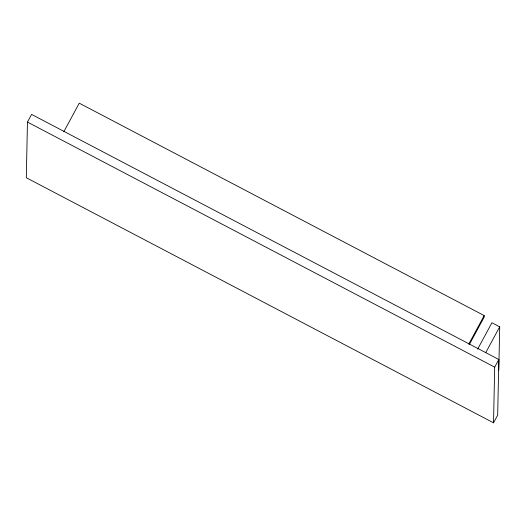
<?xml version="1.0" encoding="UTF-8"?>
<svg xmlns="http://www.w3.org/2000/svg" width="526" height="526" viewBox="0 0 526 526"><rect width="100%" height="100%" fill="white"/><g stroke="black" fill="none" stroke-linecap="round" stroke-linejoin="round"><path stroke-width="0.79" d="M27.451 122.065L26.3 177.735L493.533 422.825L497.675 415.159L498.826 359.488L31.593 114.405L27.451 122.065L494.683 367.148L493.533 422.825M63.837 131.697L79.255 103.175L484.19 315.587L484.157 317.132L469.508 344.221M498.806 370.146L499.7 326.843L491.915 322.76L477.647 349.139M468.771 344.103L484.19 315.587M485.82 352.512L499.7 326.843M494.683 367.148L498.826 359.488"/></g></svg>
